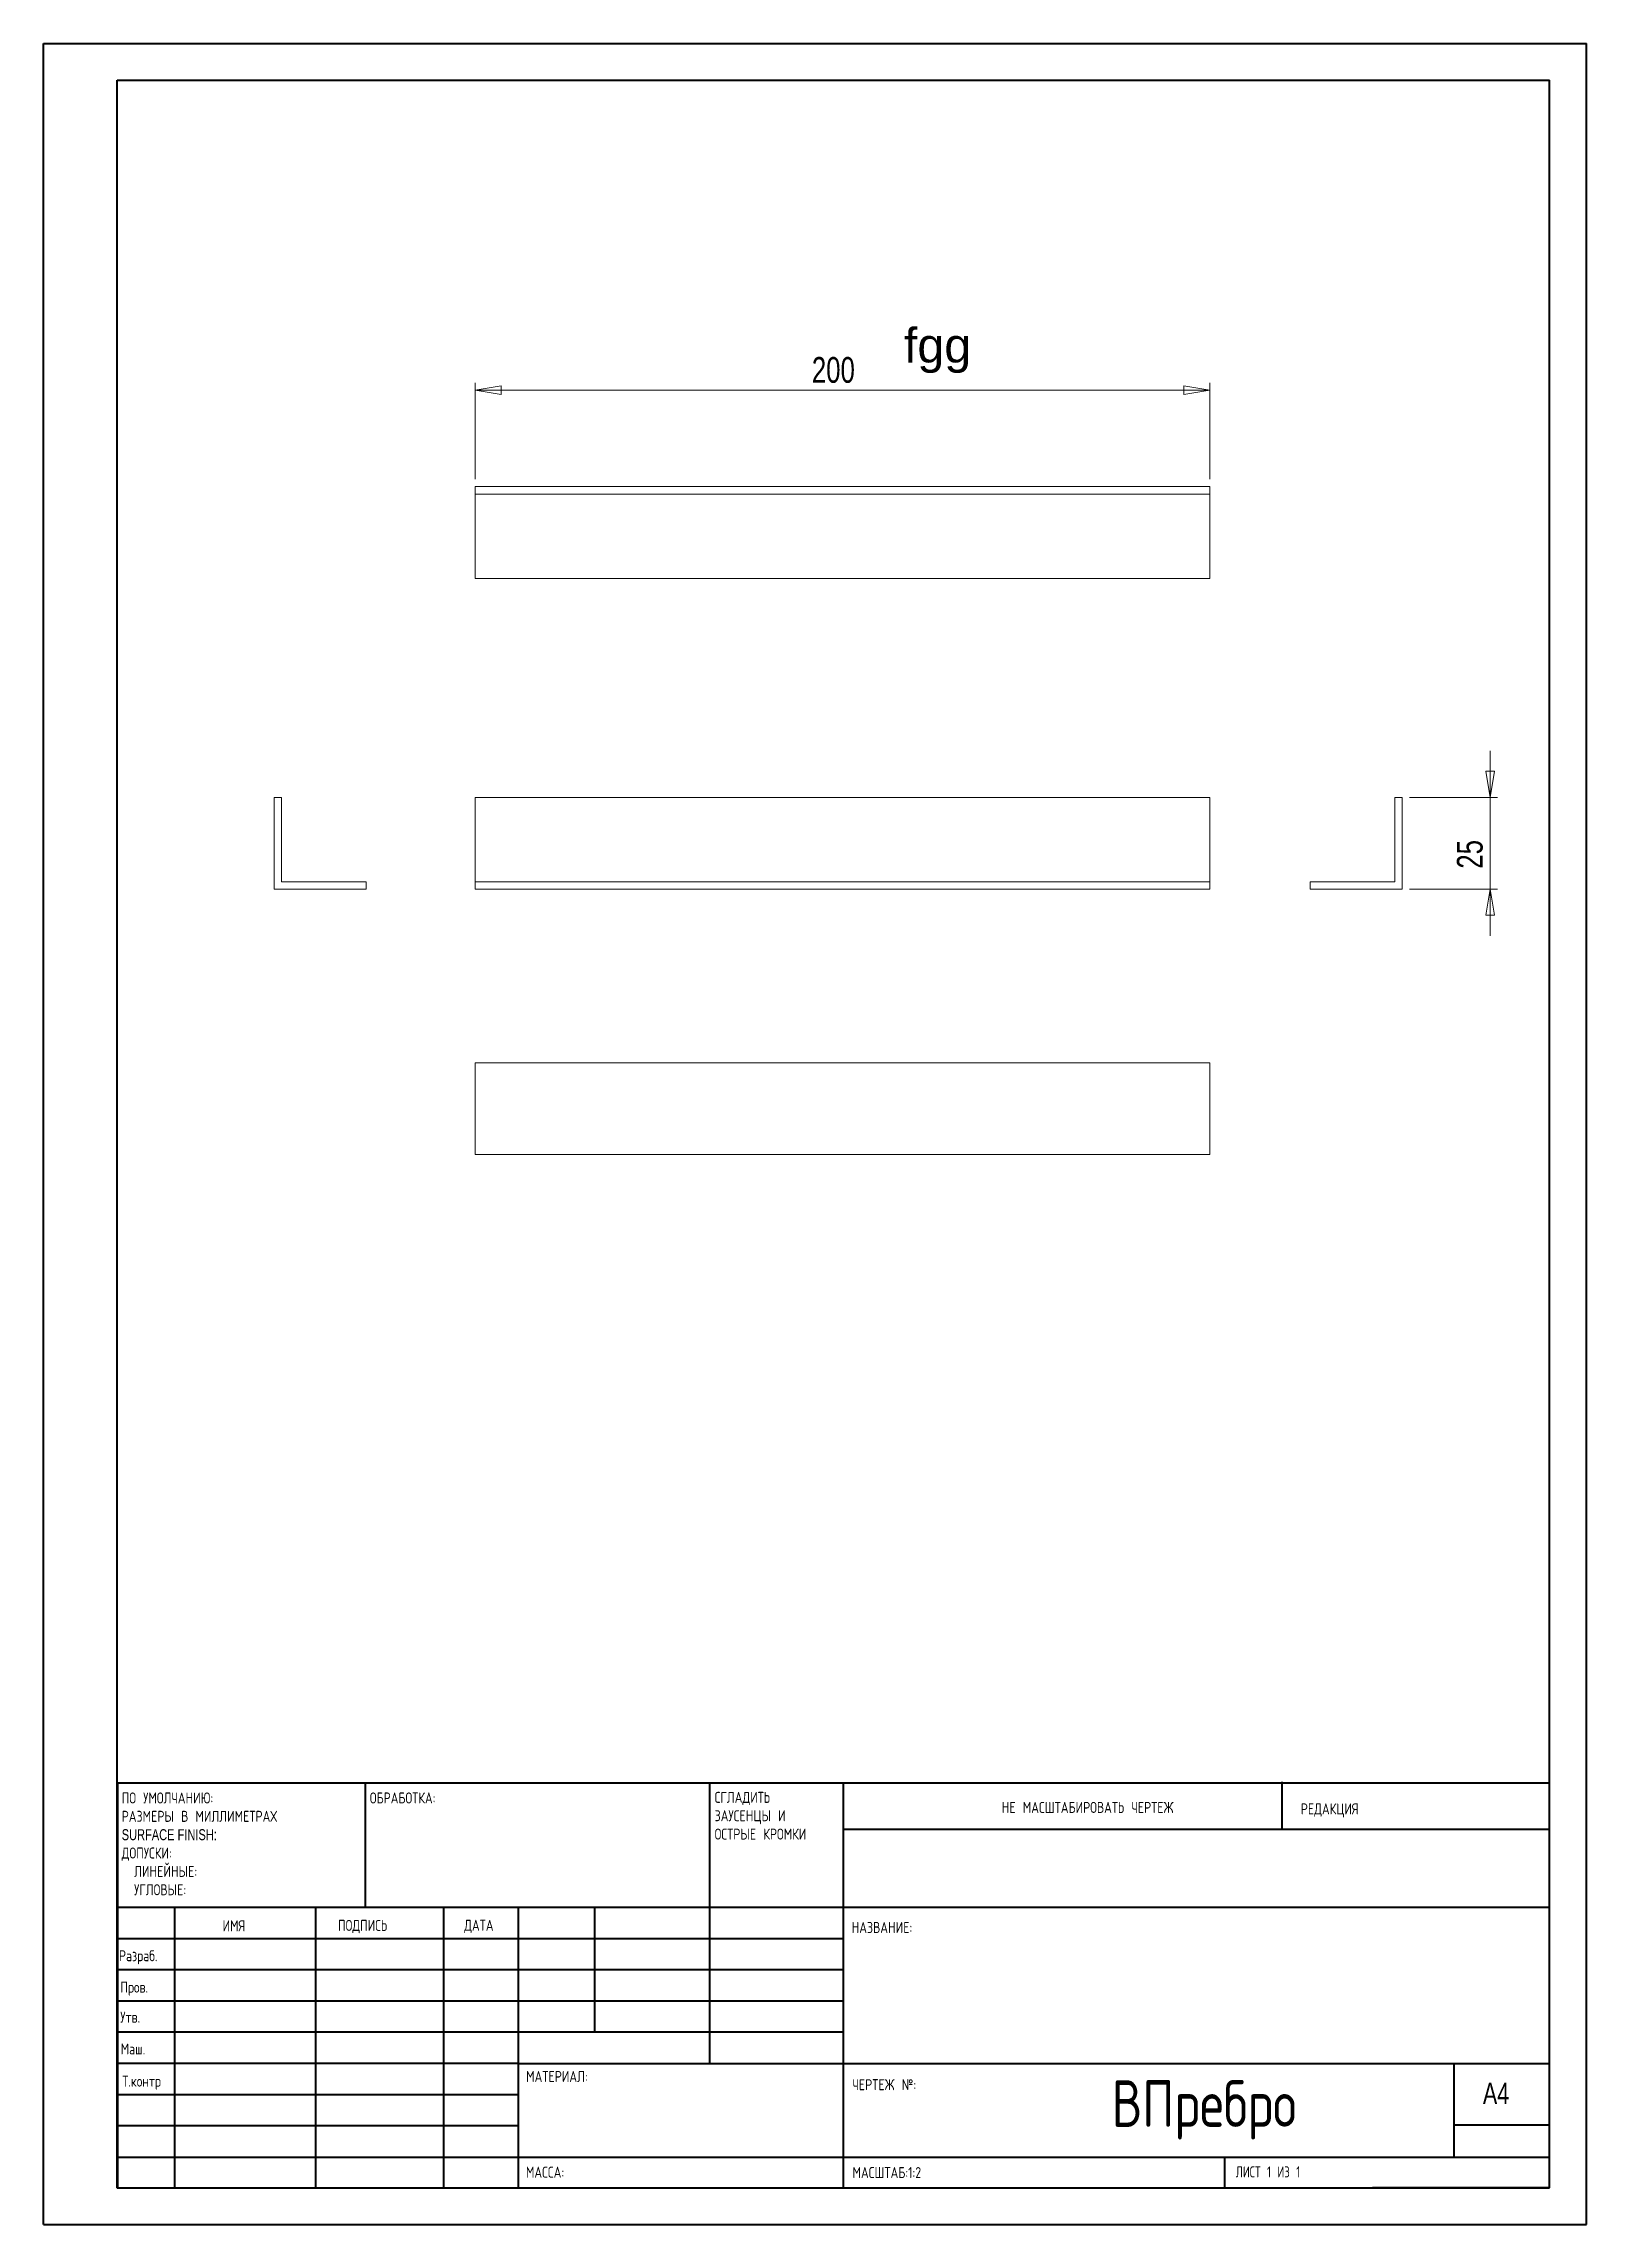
# Model space of a CAD drawing. Header units: millimetres. Extents: x 0 to 210, y 0 to 297.
import ezdxf

# ---------------------------------------------------------------- set-up
doc = ezdxf.new("R2010")
doc.units = ezdxf.units.MM
doc.styles.add('New TextStyle_0', font='arialuni.ttf', dxfattribs={"height": 0.2})
doc.styles.add('SLDTEXTSTYLE0', font='TXT', dxfattribs={"width": 0.75, "bigfont": 'bigfont'})
doc.styles.add('SLDTEXTSTYLE1', font='TXT', dxfattribs={"width": 0.75})
doc.styles.add('SLDTEXTSTYLE2', font='TXT', dxfattribs={"width": 0.681818, "bigfont": 'bigfont'})
doc.dimstyles.new('SLDDIMSTYLE0', dxfattribs={"dimtxt": 3.5, "dimasz": 3.556, "dimexe": 0, "dimexo": 0.0625, "dimgap": 0.875, "dimtad": 1, "dimlfac": 2, "dimrnd": 1e-09, "dimzin": 12, "dimdsep": 46, "dimtxsty": 'SLDTEXTSTYLE1', "dimblk1": 'CLOSED', "dimblk2": 'CLOSED', "dimsah": 1, "dimcen": 0.09, "dimadec": 0, "dimazin": 3, "dimtfac": 1, "dimtofl": 0, "dimtmove": 0, "dimatfit": 3, "dimldrblk": 'CLOSED', "dimfxl": 0, "dimfrac": 2, "dimtolj": 1, "dimtzin": 12, "dimarcsym": 0})
doc.dimstyles.new('SLDDIMSTYLE1', dxfattribs={"dimtxt": 3.5, "dimasz": 3.556, "dimexe": 0, "dimexo": 0.0625, "dimgap": 0.875, "dimtad": 1, "dimlfac": 2, "dimrnd": 1e-09, "dimzin": 12, "dimdsep": 46, "dimtxsty": 'SLDTEXTSTYLE1', "dimblk1": 'CLOSED', "dimblk2": 'CLOSED', "dimsah": 1, "dimcen": 0.09, "dimadec": 0, "dimazin": 3, "dimtfac": 1, "dimtmove": 0, "dimatfit": 0, "dimldrblk": 'CLOSED', "dimfxl": 0, "dimfrac": 2, "dimtolj": 1, "dimtzin": 12, "dimarcsym": 0})

# ---------------------------------------------------------------- blocks, each defined once
blk = doc.blocks.new('SW_NOTE_0')
at = {"color": 0, "linetype": 'Continuous', "lineweight": 0, "char_height": 1.5, "attachment_point": 1, "style": 'SLDTEXTSTYLE0'}
for s, insert in [('\\M+18452\\M+18443\\M+1844C\\M+18440\\M+18444\\M+18449\\M+18453\\M+1845D', (0, 1.93)), ('\\M+18448\\M+18440\\M+18454\\M+18452\\M+18445\\M+1844E\\M+18457\\M+1845C \\M+18449', (0, -0.57)), ('\\M+1844F\\M+18452\\M+18453\\M+18451\\M+1845C\\M+18445 \\M+1844B\\M+18451\\M+1844F\\M+1844D\\M+1844B\\M+18449', (0, -3.07))]:
    blk.add_mtext(s, dxfattribs=dict(at, insert=insert))
blk = doc.blocks.new('SW_NOTE_1')
at = {"color": 0, "linetype": 'Continuous', "lineweight": 0, "char_height": 1.5, "attachment_point": 1}
for s, insert, style in [('\\M+18450\\M+1844F \\M+18454\\M+1844D\\M+1844F\\M+1844C\\M+18458\\M+18440\\M+1844E\\M+18449\\M+1845F:', (0, 1.93), 'SLDTEXTSTYLE0'), ('\\M+18451\\M+18440\\M+18448\\M+1844D\\M+18445\\M+18451\\M+1845C \\M+18442 \\M+1844D\\M+18449\\M+1844C\\M+1844C\\M+18449\\M+1844D\\M+18445\\M+18453\\M+18451\\M+18440\\M+18456', (0, -0.57), 'SLDTEXTSTYLE0'), ('\\M+18444\\M+1844F\\M+18450\\M+18454\\M+18452\\M+1844B\\M+18449:', (0, -5.57), 'SLDTEXTSTYLE0'), ('SURFACE FINISH:', (0, -3.07), 'SLDTEXTSTYLE1'), ('\\M+1844C\\M+18449\\M+1844E\\M+18445\\M+1844A\\M+1844E\\M+1845C\\M+18445:', (1.69, -8.07), 'SLDTEXTSTYLE0'), ('\\M+18454\\M+18443\\M+1844C\\M+1844F\\M+18442\\M+1845C\\M+18445:', (1.69, -10.57), 'SLDTEXTSTYLE0')]:
    blk.add_mtext(s, dxfattribs=dict(at, insert=insert, style=style))
blk = doc.blocks.new('_CLOSED')
at = {"color": 0, "linetype": 'ByBlock', "lineweight": -2}
for p, q in [((-1, 0.166667), (0, 0)), ((-1, 0.166667), (-1, -0.166667)), ((0, 0), (-1, -0.166667)), ((0, 0), (-1, 0))]:
    blk.add_line(p, q, dxfattribs=at)
blk = doc.blocks.new('_D')
at = {"color": 7, "linetype": 'Continuous', "lineweight": 0}
for p, q in [((58.82, 237.88), (58.82, 251.02)), ((158.82, 250.02), (58.82, 250.02)), ((158.82, 237.88), (158.82, 251.02))]:
    blk.add_line(p, q, dxfattribs=at)
at = {"color": 7, "linetype": 'Continuous', "lineweight": 0, "xscale": 3.556, "yscale": 3.556, "rotation": 180.0000000000004}
blk.add_blockref('_CLOSED', (58.82, 250.02, -6.2), dxfattribs=at)
at = {"color": 7, "linetype": 'Continuous', "lineweight": 0, "xscale": 3.556, "yscale": 3.556}
blk.add_blockref('_CLOSED', (158.82, 250.02, -6.2), dxfattribs=at)
at = {"color": 7, "linetype": 'Continuous', "lineweight": 0, "insert": (104.65, 254.53), "char_height": 3.5, "attachment_point": 1, "style": 'SLDTEXTSTYLE1'}
blk.add_mtext('200', dxfattribs=at)
blk = doc.blocks.new('_D_1')
at = {"color": 7, "linetype": 'Continuous', "lineweight": 0}
for p, q in [((196.97, 194.56), (196.97, 200.91)), ((186, 194.56), (197.97, 194.56)), ((196.97, 182.06), (196.97, 194.56)), ((186, 182.06), (197.97, 182.06)), ((196.97, 182.06), (196.97, 175.71))]:
    blk.add_line(p, q, dxfattribs=at)
at = {"color": 7, "linetype": 'Continuous', "lineweight": 0, "xscale": 3.556, "yscale": 3.556}
for p, rotation in [((196.97, 194.56, -49.95), 270.0000000000004), ((196.97, 182.06, -49.95), 90.0000000000004)]:
    blk.add_blockref('_CLOSED', p, dxfattribs=dict(at, rotation=rotation))
at = {"color": 7, "linetype": 'Continuous', "lineweight": 0, "insert": (192.46, 184.85), "char_height": 3.5, "attachment_point": 1, "rotation": 90, "style": 'SLDTEXTSTYLE1'}
blk.add_mtext('25', dxfattribs=at)

msp = doc.modelspace()

# ---------------------------------------------------------------- linework, layer by layer
at = {"color": 7, "linetype": 'Continuous', "lineweight": 40}
for p, q in [((0.0788, 0.2148), (0.0788, 297.2148)), ((0.0788, 297.2148), (210.0788, 297.2148)), ((210.0788, 0.2148), (210.0788, 297.2148)), ((210.0788, 292.2148), (210.0788, 297.2148)), ((10.0788, 292.2148), (205.0788, 292.2148)), ((10.0788, 5.2148), (10.0788, 292.2148)), ((205.0788, 5.2148), (205.0788, 292.2148)), ((10.1108, 60.3709), (205.0788, 60.3709)), ((10.1108, 60.3709), (10.1108, 5.1209)), ((43.9108, 43.3709), (43.9108, 60.3709)), ((90.7108, 60.3709), (90.7108, 22.1209)), ((108.9108, 60.3709), (108.9108, 5.1209)), ((168.6788, 54.0898), (168.6788, 60.4648)), ((205.0788, 53.9959), (108.9108, 53.9959)), ((205.0788, 43.3709), (10.1108, 43.3709)), ((17.9108, 43.3709), (17.9108, 5.1209)), ((37.1018, 43.3709), (37.1018, 5.1209)), ((54.5097, 43.3709), (54.5097, 5.1209)), ((64.7108, 5.1209), (64.7108, 43.3709)), ((75.1108, 26.3709), (75.1108, 43.3709)), ((108.9108, 39.1209), (10.1108, 39.1209)), ((108.9108, 34.8709), (10.1108, 34.8709)), ((108.9108, 30.6209), (10.1108, 30.6209)), ((108.9108, 26.3709), (10.1108, 26.3709)), ((64.7108, 22.1209), (10.1108, 22.1209)), ((64.7108, 22.1209), (205.0788, 22.1209)), ((192.0788, 9.4648), (192.0788, 22.2148)), ((64.7108, 17.8709), (10.1108, 17.8709)), ((64.7108, 13.6209), (10.1108, 13.6209)), ((205.0788, 13.7148), (192.0788, 13.7148)), ((10.1108, 9.3709), (205.0788, 9.3709)), ((160.8788, 5.2148), (160.8788, 9.4648)), ((10.0788, 5.2148), (205.0788, 5.2148)), ((205.0788, 5.2148), (180.9883, 5.2148)), ((0.0788, 0.2148), (210.0788, 0.2148))]:
    msp.add_line(p, q, dxfattribs=at)
at = {"color": 7, "linetype": 'Continuous', "lineweight": 15}
for p, q in [((58.8198, 235.8758), (58.8198, 236.8758)), ((158.8198, 236.8758), (58.8198, 236.8758)), ((158.8198, 235.8758), (58.8198, 235.8758)), ((58.8198, 224.3758), (58.8198, 235.8758)), ((158.8198, 235.8758), (158.8198, 236.8758)), ((158.8198, 224.3758), (158.8198, 235.8758)), ((158.8198, 224.3758), (58.8198, 224.3758)), ((32.4626, 194.5641), (31.4626, 194.5641)), ((31.4626, 182.0641), (31.4626, 194.5641)), ((32.4626, 183.0641), (32.4626, 194.5641)), ((158.8198, 194.5641), (58.8198, 194.5641)), ((58.8198, 183.0641), (58.8198, 194.5641)), ((158.8198, 183.0641), (158.8198, 194.5641)), ((184.0016, 183.0641), (184.0016, 194.5641)), ((184.0016, 194.5641), (185.0016, 194.5641)), ((185.0016, 182.0641), (185.0016, 194.5641)), ((43.9626, 182.0641), (31.4626, 182.0641)), ((43.9626, 183.0641), (32.4626, 183.0641)), ((43.9626, 182.0641), (43.9626, 183.0641)), ((158.8198, 183.0641), (58.8198, 183.0641)), ((58.8198, 182.0641), (58.8198, 183.0641)), ((158.8198, 182.0641), (58.8198, 182.0641)), ((158.8198, 182.0641), (158.8198, 183.0641)), ((172.5016, 182.0641), (172.5016, 183.0641)), ((172.5016, 183.0641), (184.0016, 183.0641)), ((172.5016, 182.0641), (185.0016, 182.0641)), ((158.8198, 158.4229), (58.8198, 158.4229)), ((58.8198, 158.4229), (58.8198, 145.9229)), ((158.8198, 158.4229), (158.8198, 145.9229)), ((158.8198, 145.9229), (58.8198, 145.9229))]:
    msp.add_line(p, q, dxfattribs=at)

# ---------------------------------------------------------------- block references
at = {"color": 7, "linetype": 'Continuous', "lineweight": 0}
for name, p in [('SW_NOTE_1', (10.7045, 57.1083)), ('SW_NOTE_0', (91.42, 57.1904))]:
    msp.add_blockref(name, p, dxfattribs=at)

# ---------------------------------------------------------------- texts
at = {"lineweight": 0, "style": 'New TextStyle_0'}
msp.add_text('fgg', height=4.72154, dxfattribs=at).set_placement((117.1811, 253.7647))
at = {"color": 7, "linetype": 'Continuous', "lineweight": 0}
for s, insert, char_height, attachment_point, style in [('\\M+1844F\\M+18441\\M+18451\\M+18440\\M+18441\\M+1844F\\M+18453\\M+1844B\\M+18440:', (44.4821, 59.0402), 1.5, 1, 'SLDTEXTSTYLE0'), ('\\M+1844E\\M+18445 \\M+1844D\\M+18440\\M+18452\\M+18459\\M+18453\\M+18440\\M+18441\\M+18449\\M+18451\\M+1844F\\M+18442\\M+18440\\M+18453\\M+1845D \\M+18458\\M+18445\\M+18451\\M+18453\\M+18445\\M+18447', (130.4935, 57.7478), 1.5, 1, 'SLDTEXTSTYLE0'), ('\\M+18451\\M+18445\\M+18444\\M+18440\\M+1844B\\M+18457\\M+18449\\M+18460', (171.2064, 57.5497), 1.5, 1, 'SLDTEXTSTYLE0'), ('\\M+18449\\M+1844D\\M+18460', (24.4331, 41.6224), 1.5, 1, 'SLDTEXTSTYLE0'), ('\\M+18450\\M+1844F\\M+18444\\M+18450\\M+18449\\M+18452\\M+1845D', (40.1444, 41.6827), 1.5, 1, 'SLDTEXTSTYLE0'), ('\\M+18444\\M+18440\\M+18453\\M+18440', (57.3255, 41.6971), 1.5, 1, 'SLDTEXTSTYLE0'), ('\\M+1844E\\M+18440\\M+18448\\M+18442\\M+18440\\M+1844E\\M+18449\\M+18445:', (110.067, 41.3993), 1.5, 1, 'SLDTEXTSTYLE0'), ('\\M+18451\\M+18470\\M+18478\\M+18482\\M+18470\\M+18471.', (10.323, 37.5506), 1.5, 1, 'SLDTEXTSTYLE0'), ('\\M+18450\\M+18482\\M+18480\\M+18472.', (10.5213, 33.2753), 1.5, 1, 'SLDTEXTSTYLE0'), ('\\M+18454\\M+18484\\M+18472.', (10.5125, 29.1852), 1.5, 1, 'SLDTEXTSTYLE0'), ('\\M+1844D\\M+18470\\M+1848A.', (10.566, 24.8546), 1.5, 1, 'SLDTEXTSTYLE0'), ('\\M+1844D\\M+18440\\M+18453\\M+18445\\M+18451\\M+18449\\M+18440\\M+1844C:', (65.7567, 21.107), 1.5, 1, 'SLDTEXTSTYLE0'), ('\\M+18453.\\M+1847B\\M+18480\\M+1847E\\M+18484\\M+18482', (10.7799, 20.4706), 1.5, 1, 'SLDTEXTSTYLE0'), ('\\M+18458\\M+18445\\M+18451\\M+18453\\M+18445\\M+18447 \\M+18782:', (110.1848, 19.9896), 1.5, 1, 'SLDTEXTSTYLE0'), ('\\M+18442\\M+18450\\M+18482\\M+18475\\M+18471\\M+18482\\M+18480', (158.0278, 19.8465), 6.35, 2, 'SLDTEXTSTYLE0'), ('A4', (195.9998, 19.5152), 2.91042, 1, 'SLDTEXTSTYLE1'), ('\\M+1844D\\M+18440\\M+18452\\M+18452\\M+18440:', (65.7286, 8.0702), 1.4986, 1, 'SLDTEXTSTYLE0'), ('\\M+1844D\\M+18440\\M+18452\\M+18459\\M+18453\\M+18440\\M+18441:1:2', (110.1848, 8.021), 1.5, 1, 'SLDTEXTSTYLE0'), ('\\M+1844C\\M+18449\\M+18452\\M+18453 1 \\M+18449\\M+18448 1', (162.3571, 8.1149), 1.5, 1, 'SLDTEXTSTYLE2')]:
    msp.add_mtext(s, dxfattribs=dict(at, insert=insert, char_height=char_height, attachment_point=attachment_point, style=style))

# ---------------------------------------------------------------- dimensions: what is measured, and where the dimension line sits
dim = msp.add_linear_dim(base=(58.8198, 250.0187), p1=(158.8198, 236.8758), p2=(58.8198, 236.8758), dimstyle='SLDDIMSTYLE0', dxfattribs=at)
dim.commit()
dim.dimension.update_dxf_attribs({"geometry": '_D', "text_midpoint": (108.526, 250.0187), "dimtype": 160})
dim = msp.add_linear_dim(base=(196.9692, 194.5641), p1=(185.0016, 182.0641), p2=(185.0016, 194.5641), angle=90, dimstyle='SLDDIMSTYLE1', dxfattribs=at)
dim.commit()
dim.dimension.update_dxf_attribs({"geometry": '_D_1', "text_midpoint": (196.9692, 187.4326), "dimtype": 160})

doc.saveas('drawing.dxf')
